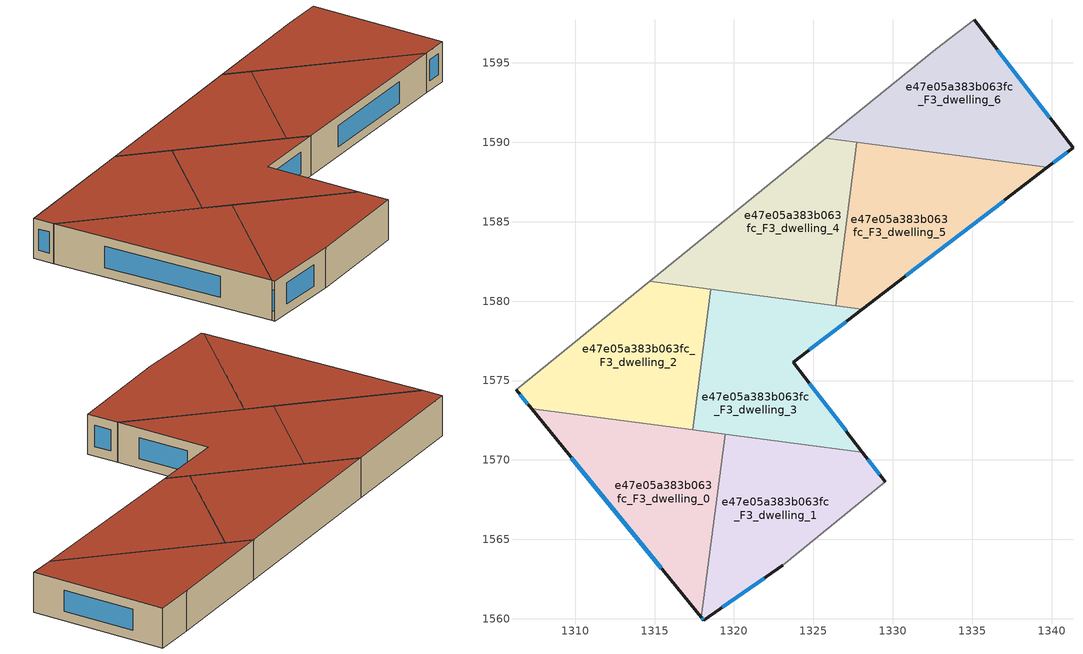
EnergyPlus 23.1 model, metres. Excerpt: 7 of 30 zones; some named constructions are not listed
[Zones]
e47e05a383b063fc_F3_dwelling_0
 floor to e47e05a383b063fc_F2_dwelling_0 (EU_floor_Construction): 1319.44,1571.63 1317.94,1560.1 1307.26,1573.22 z9
 wall outside (EU_wall_Construction): 1307.26,1573.22 1317.94,1560.1 z9:12
 wall to e47e05a383b063fc_F3_dwelling_1 (EU_wall_Construction): 1317.94,1560.1 1319.44,1571.63 z9:12
 wall to e47e05a383b063fc_F3_dwelling_2 (EU_wall_Construction): 1317.4,1571.9 1307.26,1573.22 z9:12
 wall to e47e05a383b063fc_F3_dwelling_3 (EU_wall_Construction): 1319.44,1571.63 1317.4,1571.9 z9:12
 window (EU_Window_Construction): 1309.77,1570.14 1315.43,1563.18 z9.7:11.3
 roof outside (EU_roof_Construction): 1317.94,1560.1 1319.44,1571.63 1307.26,1573.22 z12
e47e05a383b063fc_F3_dwelling_1
 floor to e47e05a383b063fc_F2_dwelling_1 (EU_floor_Construction): 1328.09,1570.5 1329.53,1568.63 1323.09,1563.38 1318.1,1559.9 1317.94,1560.1 1319.44,1571.63 z9
 wall outside (EU_wall_Construction): 1329.53,1568.63 1328.09,1570.5 / 1317.94,1560.1 1318.1,1559.9 1323.09,1563.38 z9:12
 wall adiabatic (EU_wall_Construction): 1323.09,1563.38 1329.53,1568.63 z9:12
 wall to e47e05a383b063fc_F3_dwelling_3 (EU_wall_Construction): 1328.09,1570.5 1319.44,1571.63 z9:12
 window (EU_Window_Construction): 1329.19,1569.07 1328.43,1570.06 / 1319.27,1560.71 1321.91,1562.56 / 1317.97,1560.05 1318.06,1559.95 z9.7:11.3
 roof outside (EU_roof_Construction): 1323.09,1563.38 1329.53,1568.63 1328.09,1570.5 1319.44,1571.63 1317.94,1560.1 1318.1,1559.9 z12
e47e05a383b063fc_F3_dwelling_2
 floor to e47e05a383b063fc_F2_dwelling_2 (EU_floor_Construction): 1318.55,1580.75 1317.4,1571.9 1307.26,1573.22 1306.28,1574.43 1314.69,1581.25 z9
 wall outside (EU_wall_Construction): 1306.28,1574.43 1307.26,1573.22 z9:12
 wall adiabatic (EU_wall_Construction): 1314.69,1581.25 1306.28,1574.43 z9:12
 wall to e47e05a383b063fc_F3_dwelling_3 (EU_wall_Construction): 1317.4,1571.9 1318.55,1580.75 z9:12
 wall to e47e05a383b063fc_F3_dwelling_4 (EU_wall_Construction): 1318.55,1580.75 1314.69,1581.25 z9:12
 window (EU_Window_Construction): 1306.51,1574.14 1307.03,1573.5 z9.7:11.3
 roof outside (EU_roof_Construction): 1317.4,1571.9 1318.55,1580.75 1314.69,1581.25 1306.28,1574.43 1307.26,1573.22 z12
e47e05a383b063fc_F3_dwelling_3
 floor to e47e05a383b063fc_F2_dwelling_3 (EU_floor_Construction): 1328.09,1579.5 1323.73,1576.16 1328.09,1570.5 1317.4,1571.9 1318.55,1580.75 z9
 wall outside (EU_wall_Construction): 1328.09,1570.5 1323.73,1576.16 1328.09,1579.5 z9:12
 wall to e47e05a383b063fc_F3_dwelling_5 (EU_wall_Construction): 1328.09,1579.5 1326.4,1579.72 z9:12
 wall to e47e05a383b063fc_F3_dwelling_4 (EU_wall_Construction): 1326.4,1579.72 1318.55,1580.75 z9:12
 window (EU_Window_Construction): 1324.75,1576.95 1327.07,1578.72 / 1327.07,1571.83 1324.75,1574.83 z9.7:11.3
 roof outside (EU_roof_Construction): 1328.09,1570.5 1323.73,1576.16 1328.09,1579.5 1318.55,1580.75 1317.4,1571.9 z12
e47e05a383b063fc_F3_dwelling_4
 floor to e47e05a383b063fc_F2_dwelling_4 (EU_floor_Construction): 1327.74,1589.99 1326.4,1579.72 1314.69,1581.25 1325.77,1590.25 z9
 wall adiabatic (EU_wall_Construction): 1325.77,1590.25 1314.69,1581.25 z9:12
 wall to e47e05a383b063fc_F3_dwelling_5 (EU_wall_Construction): 1326.4,1579.72 1327.74,1589.99 z9:12
 wall to e47e05a383b063fc_F3_dwelling_6 (EU_wall_Construction): 1327.74,1589.99 1325.77,1590.25 z9:12
 roof outside (EU_roof_Construction): 1326.4,1579.72 1327.74,1589.99 1325.77,1590.25 1314.69,1581.25 z12
e47e05a383b063fc_F3_dwelling_5
 floor to e47e05a383b063fc_F2_dwelling_5 (EU_floor_Construction): 1339.74,1588.42 1328.09,1579.5 1326.4,1579.72 1327.74,1589.99 z9
 wall outside (EU_wall_Construction): 1328.09,1579.5 1339.74,1588.42 z9:12
 wall to e47e05a383b063fc_F3_dwelling_6 (EU_wall_Construction): 1339.74,1588.42 1327.74,1589.99 z9:12
 window (EU_Window_Construction): 1330.82,1581.6 1337,1586.33 z9.7:11.3
 roof outside (EU_roof_Construction): 1339.74,1588.42 1327.74,1589.99 1326.4,1579.72 1328.09,1579.5 z12
e47e05a383b063fc_F3_dwelling_6
 floor to e47e05a383b063fc_F2_dwelling_6 (EU_floor_Construction): 1335.13,1597.73 1341.34,1589.66 1339.74,1588.42 1325.77,1590.25 1332.7,1595.86 z9
 wall outside (EU_wall_Construction): 1339.74,1588.42 1341.34,1589.66 1335.13,1597.73 z9:12
 wall adiabatic (EU_wall_Construction): 1335.13,1597.73 1332.7,1595.86 1325.77,1590.25 z9:12
 window (EU_Window_Construction): 1339.88,1591.55 1336.59,1595.83 / 1340.11,1588.71 1340.96,1589.37 z9.7:11.3
 roof outside (EU_roof_Construction): 1341.34,1589.66 1335.13,1597.73 1332.7,1595.86 1325.77,1590.25 1339.74,1588.42 z12
[HVACTEMPLATE:THERMOSTAT] Constant Heating Setpoint=20; Constant Cooling Setpoint=50
EU_HeatOnly_e47e05a383b063fc_F0_dwelling_0; EU_HeatOnly_e47e05a383b063fc_F0_dwelling_1; EU_HeatOnly_e47e05a383b063fc_F0_dwelling_2; EU_HeatOnly_e47e05a383b063fc_F0_dwelling_3; EU_HeatOnly_e47e05a383b063fc_F0_dwelling_4; EU_HeatOnly_e47e05a383b063fc_F0_dwelling_5; EU_HeatOnly_e47e05a383b063fc_F0_dwelling_6; EU_HeatOnly_e47e05a383b063fc_F0_dwelling_7; EU_HeatOnly_e47e05a383b063fc_F1_dwelling_0; EU_HeatOnly_e47e05a383b063fc_F1_dwelling_1; EU_HeatOnly_e47e05a383b063fc_F1_dwelling_2; EU_HeatOnly_e47e05a383b063fc_F1_dwelling_3; EU_HeatOnly_e47e05a383b063fc_F1_dwelling_4; EU_HeatOnly_e47e05a383b063fc_F1_dwelling_5; EU_HeatOnly_e47e05a383b063fc_F1_dwelling_6; EU_HeatOnly_e47e05a383b063fc_F1_dwelling_7; EU_HeatOnly_e47e05a383b063fc_F2_dwelling_0; EU_HeatOnly_e47e05a383b063fc_F2_dwelling_1; EU_HeatOnly_e47e05a383b063fc_F2_dwelling_2; EU_HeatOnly_e47e05a383b063fc_F2_dwelling_3; EU_HeatOnly_e47e05a383b063fc_F2_dwelling_4; EU_HeatOnly_e47e05a383b063fc_F2_dwelling_5; EU_HeatOnly_e47e05a383b063fc_F2_dwelling_6; EU_HeatOnly_e47e05a383b063fc_F3_dwelling_0; EU_HeatOnly_e47e05a383b063fc_F3_dwelling_1; EU_HeatOnly_e47e05a383b063fc_F3_dwelling_2; EU_HeatOnly_e47e05a383b063fc_F3_dwelling_3; EU_HeatOnly_e47e05a383b063fc_F3_dwelling_4; EU_HeatOnly_e47e05a383b063fc_F3_dwelling_5; EU_HeatOnly_e47e05a383b063fc_F3_dwelling_6
[SCHEDULE:CONSTANT]
Name | Hourly Value
EU_AlwaysOn | 1
EU_CoolingOff | 0
